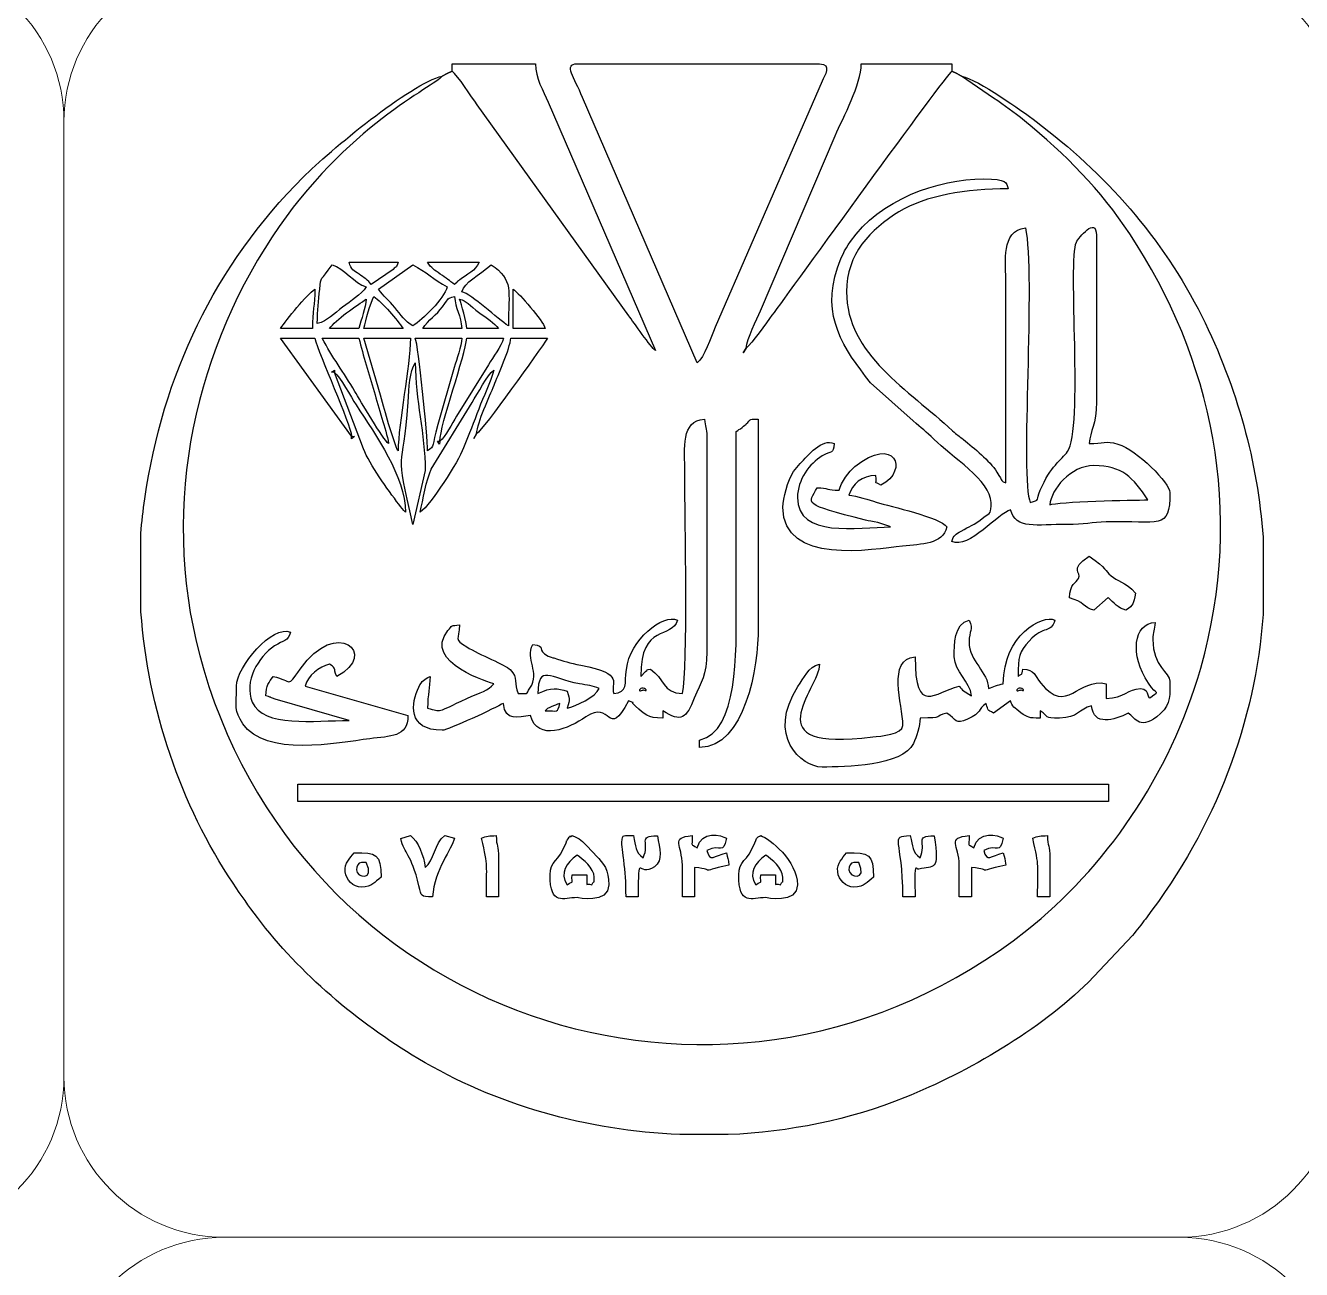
# Model space of a CAD drawing. Header units: millimetres. Extents: x -591 to 604, y 170 to 320.
# Drawn here: x 353.87 to 403.67, y 219.02 to 267.56 of the extents above; entities that cross this region are included whole.
import ezdxf

# ---------------------------------------------------------------- set-up
doc = ezdxf.new("R2010")
doc.units = ezdxf.units.MM
doc.header["$MEASUREMENT"] = 0
doc.layers.add('Layer 1', color=7, linetype='Continuous')

msp = doc.modelspace()

# ---------------------------------------------------------------- linework, layer by layer
at = {"layer": 'Layer 1', "color": 250, "lineweight": 18}
for points in [[(311.8292, 270.0725), (311.8292, 270.0725), (349.1166, 270.0725), (349.1166, 270.0725), (352.5625, 270.0725), (355.3729, 267.2621), (355.3729, 263.8162), (355.3729, 263.8162), (355.3729, 226.5288), (355.3729, 226.5288), (355.3729, 223.0829), (352.5625, 220.2725), (349.1166, 220.2725), (349.1166, 220.2725), (311.8292, 220.2725), (311.8292, 220.2725), (308.3833, 220.2725), (305.5729, 223.0829), (305.5729, 226.5288), (305.5729, 226.5288), (305.5729, 263.8162), (305.5729, 263.8162), (305.5729, 267.2621), (308.3833, 270.0725), (311.8292, 270.0725)], [(361.6292, 270.0725), (361.6292, 270.0725), (398.9166, 270.0725), (398.9166, 270.0725), (402.3625, 270.0725), (405.1729, 267.2621), (405.1729, 263.8162), (405.1729, 263.8162), (405.1729, 226.5288), (405.1729, 226.5288), (405.1729, 223.0829), (402.3625, 220.2725), (398.9166, 220.2725), (398.9166, 220.2725), (361.6292, 220.2725), (361.6292, 220.2725), (358.1833, 220.2725), (355.3729, 223.0829), (355.3729, 226.5288), (355.3729, 226.5288), (355.3729, 263.8162), (355.3729, 263.8162), (355.3729, 267.2621), (358.1833, 270.0725), (361.6292, 270.0725)], [(311.8292, 220.2725), (311.8292, 220.2725), (349.1166, 220.2725), (349.1166, 220.2725), (352.5625, 220.2725), (355.3729, 217.4621), (355.3729, 214.0162), (355.3729, 214.0162), (355.3729, 176.7288), (355.3729, 176.7288), (355.3729, 173.2829), (352.5625, 170.4725), (349.1166, 170.4725), (349.1166, 170.4725), (311.8292, 170.4725), (311.8292, 170.4725), (308.3833, 170.4725), (305.5729, 173.2829), (305.5729, 176.7288), (305.5729, 176.7288), (305.5729, 214.0162), (305.5729, 214.0162), (305.5729, 217.4621), (308.3833, 220.2725), (311.8292, 220.2725)], [(361.6292, 220.2725), (361.6292, 220.2725), (398.9166, 220.2725), (398.9166, 220.2725), (402.3625, 220.2725), (405.1729, 217.4621), (405.1729, 214.0162), (405.1729, 214.0162), (405.1729, 176.7288), (405.1729, 176.7288), (405.1729, 173.2829), (402.3625, 170.4725), (398.9166, 170.4725), (398.9166, 170.4725), (361.6292, 170.4725), (361.6292, 170.4725), (358.1833, 170.4725), (355.3729, 173.2829), (355.3729, 176.7288), (355.3729, 176.7288), (355.3729, 214.0162), (355.3729, 214.0162), (355.3729, 217.4621), (358.1833, 220.2725), (361.6292, 220.2725)]]:
    msp.add_open_spline(points, degree=3, knots=[0, 0, 0, 0, 0.125, 0.125, 0.125, 0.25, 0.25, 0.25, 0.375, 0.375, 0.375, 0.5, 0.5, 0.5, 0.625, 0.625, 0.625, 0.75, 0.75, 0.75, 0.875, 0.875, 0.875, 1, 1, 1, 1], dxfattribs=at)
at = {"layer": 'Layer 1', "color": 240}
for points, knots in [([(370.5196, 265.7787), (370.7502, 265.6096), (371.2702, 264.7777), (371.5027, 264.467), (371.5027, 264.467), (377.4232, 256.2356), (377.4232, 256.2356), (377.5936, 255.9854), (378.2925, 254.9977), (378.4561, 254.878), (378.4561, 254.878), (374.2753, 264.5622), (374.2753, 264.5622), (374.0812, 265.0163), (373.7706, 265.5037), (373.7706, 266.0656), (373.7706, 266.0656), (370.5196, 266.0656), (370.5196, 266.0656), (370.5196, 266.0656), (370.5196, 265.7787), (370.5196, 265.7787)], [0, 0, 0, 0, 0.1428571, 0.1428571, 0.1428571, 0.2857143, 0.2857143, 0.2857143, 0.4285714, 0.4285714, 0.4285714, 0.5714286, 0.5714286, 0.5714286, 0.7142857, 0.7142857, 0.7142857, 0.8571429, 0.8571429, 0.8571429, 1, 1, 1, 1]), ([(380.0816, 254.3999), (380.3687, 254.6104), (380.6157, 255.3724), (380.7919, 255.7932), (380.7919, 255.7932), (384.9667, 265.3944), (384.9667, 265.3944), (385.0563, 265.5854), (385.3591, 266.0656), (384.8625, 266.0656), (384.8625, 266.0656), (375.3963, 266.0656), (375.3963, 266.0656), (374.8735, 266.0656), (375.2796, 265.5359), (375.6138, 264.7534), (375.6138, 264.7534), (380.0816, 254.3999), (380.0816, 254.3999)], [0, 0, 0, 0, 0.1666667, 0.1666667, 0.1666667, 0.3333333, 0.3333333, 0.3333333, 0.5, 0.5, 0.5, 0.6666667, 0.6666667, 0.6666667, 0.8333333, 0.8333333, 0.8333333, 1, 1, 1, 1]), ([(381.994, 254.9736), (382.2156, 255.122), (382.7902, 255.9717), (383.005, 256.2575), (383.7037, 257.1873), (389.7305, 265.5622), (390.0261, 265.7787), (390.0261, 265.7787), (390.0261, 266.0656), (390.0261, 266.0656), (390.0261, 266.0656), (386.4881, 266.0656), (386.4881, 266.0656), (386.4881, 265.2549), (385.7991, 264.002), (385.469, 263.26), (385.469, 263.26), (382.5541, 256.4215), (382.5541, 256.4215), (382.4212, 256.0995), (382.024, 255.3346), (381.994, 254.9736)], [0, 0, 0, 0, 0.1428571, 0.1428571, 0.1428571, 0.2857143, 0.2857143, 0.2857143, 0.4285714, 0.4285714, 0.4285714, 0.5714286, 0.5714286, 0.5714286, 0.7142857, 0.7142857, 0.7142857, 0.8571429, 0.8571429, 0.8571429, 1, 1, 1, 1]), ([(390.4086, 265.5875), (390.4086, 265.5875), (391.6517, 264.727), (391.6517, 264.727), (392.1052, 264.4247), (392.4274, 264.1902), (392.8645, 263.8364), (394.4564, 262.5483), (395.8343, 261.1385), (396.9687, 259.4301), (400.1679, 254.6115), (401.4842, 248.6305), (399.7401, 242.4866), (398.5464, 238.2813), (395.9604, 234.638), (392.95, 232.2562), (381.5688, 223.2512), (364.9576, 228.4985), (360.8269, 242.4121), (359.056, 248.377), (360.3464, 254.554), (363.5008, 259.3151), (366.385, 263.6681), (369.8318, 265.1707), (370.1371, 265.5875), (368.8893, 265.2968), (365.7263, 262.6586), (364.7108, 261.6432), (361.2588, 258.1916), (359.2269, 253.9153), (358.5241, 249.0881), (358.4586, 248.6392), (358.4096, 248.1872), (358.3759, 247.7331), (358.3759, 247.7331), (358.3759, 244.6858), (358.3759, 244.6858), (358.6508, 240.8946), (359.9288, 237.1401), (361.971, 234.0897), (362.3116, 233.581), (362.5595, 233.2306), (362.9237, 232.7477), (364.5836, 230.5463), (366.8312, 228.66), (369.1861, 227.2489), (372.2029, 225.4412), (375.7899, 224.4299), (379.4087, 224.2793), (379.4087, 224.2793), (381.3016, 224.2793), (381.3016, 224.2793), (383.6773, 224.3787), (386.0263, 224.8554), (388.1957, 225.7271), (390.6467, 226.7121), (393.4903, 228.381), (395.3588, 230.2297), (395.3588, 230.2297), (397.0738, 232.0528), (397.0738, 232.0528), (397.2527, 232.2643), (397.4271, 232.4916), (397.581, 232.6928), (400.3437, 236.3041), (401.8745, 240.3925), (402.1699, 244.5787), (402.1699, 244.5787), (402.1699, 247.5939), (402.1699, 247.5939), (401.9652, 250.5065), (401.1689, 253.4224), (399.7794, 256.2167), (398.2627, 259.2669), (395.9818, 261.8047), (393.3182, 263.8118), (392.7522, 264.2384), (391.063, 265.4351), (390.4086, 265.5875)], [0, 0, 0, 0, 0.0384615, 0.0384615, 0.0384615, 0.0769231, 0.0769231, 0.0769231, 0.1153846, 0.1153846, 0.1153846, 0.1538462, 0.1538462, 0.1538462, 0.1923077, 0.1923077, 0.1923077, 0.2307692, 0.2307692, 0.2307692, 0.2692308, 0.2692308, 0.2692308, 0.3076923, 0.3076923, 0.3076923, 0.3461538, 0.3461538, 0.3461538, 0.3846154, 0.3846154, 0.3846154, 0.4230769, 0.4230769, 0.4230769, 0.4615385, 0.4615385, 0.4615385, 0.5, 0.5, 0.5, 0.5384615, 0.5384615, 0.5384615, 0.5769231, 0.5769231, 0.5769231, 0.6153846, 0.6153846, 0.6153846, 0.6538462, 0.6538462, 0.6538462, 0.6923077, 0.6923077, 0.6923077, 0.7307692, 0.7307692, 0.7307692, 0.7692308, 0.7692308, 0.7692308, 0.8076923, 0.8076923, 0.8076923, 0.8461538, 0.8461538, 0.8461538, 0.8846154, 0.8846154, 0.8846154, 0.9230769, 0.9230769, 0.9230769, 0.9615385, 0.9615385, 0.9615385, 1, 1, 1, 1]), ([(370.3283, 265.6831), (370.3283, 265.6831), (370.1371, 265.5875), (370.1371, 265.5875), (370.1371, 265.5875), (370.3283, 265.6831), (370.3283, 265.6831)], [0, 0, 0, 0, 0.5, 0.5, 0.5, 1, 1, 1, 1]), ([(370.5196, 265.7787), (370.5196, 265.7787), (370.3283, 265.6831), (370.3283, 265.6831), (370.3283, 265.6831), (370.5196, 265.7787), (370.5196, 265.7787)], [0, 0, 0, 0, 0.5, 0.5, 0.5, 1, 1, 1, 1]), ([(390.2174, 265.6831), (390.2174, 265.6831), (390.0261, 265.7787), (390.0261, 265.7787), (390.0261, 265.7787), (390.2174, 265.6831), (390.2174, 265.6831)], [0, 0, 0, 0, 0.5, 0.5, 0.5, 1, 1, 1, 1]), ([(390.4086, 265.5875), (390.4086, 265.5875), (390.2174, 265.6831), (390.2174, 265.6831), (390.2174, 265.6831), (390.4086, 265.5875), (390.4086, 265.5875)], [0, 0, 0, 0, 0.5, 0.5, 0.5, 1, 1, 1, 1]), ([(391.556, 248.9495), (391.556, 248.486), (391.541, 248.5803), (391.2767, 248.3682), (390.8403, 248.0179), (390.734, 248.0425), (390.3834, 247.8272), (390.1701, 247.6963), (390.0963, 247.6824), (390.0261, 247.4195), (390.6836, 247.1155), (391.8517, 248.5373), (392.3209, 248.6626), (392.5028, 247.8823), (393.3482, 248.0929), (394.5205, 248.0886), (395.1836, 248.0862), (395.5131, 248.1716), (396.0471, 248.1877), (398.1328, 248.2501), (398.5364, 247.8229), (398.5364, 249.3319), (398.5364, 249.689), (397.2728, 251.0026), (396.5039, 251.2268), (396.0175, 251.3686), (395.9521, 251.2443), (395.3808, 251.2443), (395.4242, 251.7662), (395.6677, 251.9736), (395.6677, 252.87), (395.6677, 252.87), (395.6677, 259.3721), (395.6677, 259.3721), (395.6677, 260.1439), (394.9635, 259.2628), (394.8864, 259.1017), (394.5469, 258.3923), (395.163, 251.7926), (394.5411, 250.9368), (394.3056, 250.6128), (393.8721, 250.3596), (393.4739, 249.422), (393.302, 249.0171), (393.4838, 249.0558), (393.086, 248.9495), (392.6744, 249.8073), (393.3002, 257.9185), (392.8947, 259.6589), (391.9349, 259.5791), (392.1294, 258.2296), (392.1297, 257.7466), (392.1297, 257.7466), (392.1297, 249.7144), (392.1297, 249.7144), (391.9248, 249.7971), (392.0418, 249.7253), (391.7842, 250.1339), (391.4935, 250.5949), (390.8948, 251.0529), (390.4746, 251.406), (390.2811, 251.5687), (390.2428, 251.5644), (390.0492, 251.7456), (388.3456, 253.3403), (385.9144, 254.721), (385.9144, 257.1728), (385.9144, 258.6435), (386.8426, 259.6092), (387.9611, 260.2897), (389.0008, 260.9222), (390.5764, 261.189), (392.2254, 261.189), (392.1568, 261.4456), (392.1755, 261.5715), (391.2692, 261.5715), (389.4711, 261.5715), (387.1887, 260.7647), (386.0651, 259.1259), (385.8345, 258.7895), (385.7036, 258.5163), (385.563, 258.0981), (384.9295, 256.2133), (385.7884, 254.9585), (386.855, 253.6192), (386.855, 253.6192), (388.5202, 252.129), (388.5202, 252.129), (388.8266, 251.8369), (389.0293, 251.7192), (389.3322, 251.4111), (389.9708, 250.762), (391.556, 249.7869), (391.556, 248.9495)], [0, 0, 0, 0, 0.0322581, 0.0322581, 0.0322581, 0.0645161, 0.0645161, 0.0645161, 0.0967742, 0.0967742, 0.0967742, 0.1290323, 0.1290323, 0.1290323, 0.1612903, 0.1612903, 0.1612903, 0.1935484, 0.1935484, 0.1935484, 0.2258065, 0.2258065, 0.2258065, 0.2580645, 0.2580645, 0.2580645, 0.2903226, 0.2903226, 0.2903226, 0.3225806, 0.3225806, 0.3225806, 0.3548387, 0.3548387, 0.3548387, 0.3870968, 0.3870968, 0.3870968, 0.4193548, 0.4193548, 0.4193548, 0.4516129, 0.4516129, 0.4516129, 0.483871, 0.483871, 0.483871, 0.516129, 0.516129, 0.516129, 0.5483871, 0.5483871, 0.5483871, 0.5806452, 0.5806452, 0.5806452, 0.6129032, 0.6129032, 0.6129032, 0.6451613, 0.6451613, 0.6451613, 0.6774194, 0.6774194, 0.6774194, 0.7096774, 0.7096774, 0.7096774, 0.7419355, 0.7419355, 0.7419355, 0.7741935, 0.7741935, 0.7741935, 0.8064516, 0.8064516, 0.8064516, 0.8387097, 0.8387097, 0.8387097, 0.8709677, 0.8709677, 0.8709677, 0.9032258, 0.9032258, 0.9032258, 0.9354839, 0.9354839, 0.9354839, 0.9677419, 0.9677419, 0.9677419, 1, 1, 1, 1]), ([(365.2605, 255.9298), (365.6675, 256.0246), (365.9042, 256.3187), (366.2437, 256.5721), (366.5833, 256.8254), (366.9565, 257.0409), (367.1729, 257.3641), (366.7133, 257.4869), (366.2937, 258.102), (365.8343, 258.2246), (365.3788, 257.5447), (365.403, 257.8277), (365.3524, 257.2723), (365.3083, 256.7869), (365.2605, 256.4771), (365.2605, 255.9298)], [0, 0, 0, 0, 0.2, 0.2, 0.2, 0.4, 0.4, 0.4, 0.6, 0.6, 0.6, 0.8, 0.8, 0.8, 1, 1, 1, 1]), ([(367.3642, 257.4597), (367.3642, 257.4597), (368.214, 258.0442), (368.214, 258.0442), (368.3573, 258.1789), (368.3375, 258.1037), (368.416, 258.3203), (368.416, 258.3203), (366.5036, 258.3203), (366.5036, 258.3203), (366.5884, 258.0024), (366.6634, 258.0212), (366.8983, 257.8546), (367.0777, 257.7275), (367.2404, 257.6285), (367.3642, 257.4597)], [0, 0, 0, 0, 0.2, 0.2, 0.2, 0.4, 0.4, 0.4, 0.6, 0.6, 0.6, 0.8, 0.8, 0.8, 1, 1, 1, 1]), ([(367.6511, 257.2685), (367.8452, 256.9785), (368.0475, 256.8596), (368.28, 256.5588), (368.5187, 256.2499), (368.687, 256.0368), (368.9897, 255.8342), (369.3705, 256.0891), (370.201, 256.8875), (370.3283, 257.3641), (369.8099, 257.6384), (369.5081, 257.9505), (368.9897, 258.2246), (368.9897, 258.2246), (367.6511, 257.2685), (367.6511, 257.2685)], [0, 0, 0, 0, 0.2, 0.2, 0.2, 0.4, 0.4, 0.4, 0.6, 0.6, 0.6, 0.8, 0.8, 0.8, 1, 1, 1, 1]), ([(370.6152, 257.4597), (370.6152, 257.4597), (370.7179, 257.5482), (370.7179, 257.5482), (370.7328, 257.5606), (370.8014, 257.6186), (370.822, 257.6355), (371.0782, 257.8437), (371.4527, 257.9922), (371.5714, 258.3203), (371.5714, 258.3203), (369.5634, 258.3203), (369.5634, 258.3203), (369.7153, 258.0935), (369.8178, 258.0195), (370.0594, 257.8602), (370.2908, 257.7077), (370.4163, 257.5928), (370.6152, 257.4597)], [0, 0, 0, 0, 0.1666667, 0.1666667, 0.1666667, 0.3333333, 0.3333333, 0.3333333, 0.5, 0.5, 0.5, 0.6666667, 0.6666667, 0.6666667, 0.8333333, 0.8333333, 0.8333333, 1, 1, 1, 1]), ([(370.9021, 257.1728), (371.2744, 257.0734), (372.3168, 256.1035), (372.7188, 255.8342), (372.7188, 257.2135), (372.9347, 257.632), (372.0495, 258.2246), (371.5571, 257.7967), (371, 257.5394), (370.9021, 257.1728)], [0, 0, 0, 0, 0.3333333, 0.3333333, 0.3333333, 0.6666667, 0.6666667, 0.6666667, 1, 1, 1, 1]), ([(363.8263, 255.7386), (363.8263, 255.7386), (365.0693, 255.7386), (365.0693, 255.7386), (365.0693, 256.4073), (365.1649, 256.6528), (365.1649, 257.2685), (364.8453, 257.0546), (364.0566, 256.0827), (363.8263, 255.7386)], [0, 0, 0, 0, 0.3333333, 0.3333333, 0.3333333, 0.6666667, 0.6666667, 0.6666667, 1, 1, 1, 1]), ([(367.0773, 255.7386), (367.0773, 255.7386), (368.6072, 255.7386), (368.6072, 255.7386), (368.3827, 256.0737), (367.7956, 256.7568), (367.4598, 256.9816), (367.3315, 256.7145), (367.153, 256.0634), (367.0773, 255.7386)], [0, 0, 0, 0, 0.3333333, 0.3333333, 0.3333333, 0.6666667, 0.6666667, 0.6666667, 1, 1, 1, 1]), ([(369.3722, 255.7386), (369.3722, 255.7386), (370.9021, 255.7386), (370.9021, 255.7386), (370.8607, 256.2354), (370.653, 256.5277), (370.6152, 256.9816), (370.2852, 256.8935), (370.4474, 256.9722), (370.1506, 256.5857), (369.905, 256.266), (369.6007, 256.0798), (369.3722, 255.7386)], [0, 0, 0, 0, 0.25, 0.25, 0.25, 0.5, 0.5, 0.5, 0.75, 0.75, 0.75, 1, 1, 1, 1]), ([(372.9101, 255.7386), (372.9101, 255.7386), (374.1531, 255.7386), (374.1531, 255.7386), (374.068, 256.0573), (373.1319, 257.106), (372.9101, 257.2685), (372.9101, 257.2685), (372.9101, 255.7386), (372.9101, 255.7386)], [0, 0, 0, 0, 0.3333333, 0.3333333, 0.3333333, 0.6666667, 0.6666667, 0.6666667, 1, 1, 1, 1]), ([(365.7386, 255.7386), (365.7386, 255.7386), (366.886, 255.7386), (366.886, 255.7386), (366.9702, 256.0995), (367.1438, 256.5367), (367.1729, 256.886), (366.8141, 256.6458), (365.9593, 256.0679), (365.7386, 255.7386)], [0, 0, 0, 0, 0.3333333, 0.3333333, 0.3333333, 0.6666667, 0.6666667, 0.6666667, 1, 1, 1, 1]), ([(371.0934, 255.7386), (371.0934, 255.7386), (372.3363, 255.7386), (372.3363, 255.7386), (372.1888, 255.9402), (371.8334, 256.1614), (371.5979, 256.3388), (371.1521, 256.6747), (371.1151, 256.8037), (370.8065, 256.886), (370.8967, 256.6979), (371.0714, 256.0025), (371.0934, 255.7386)], [0, 0, 0, 0, 0.25, 0.25, 0.25, 0.5, 0.5, 0.5, 0.75, 0.75, 0.75, 1, 1, 1, 1]), ([(366.5992, 251.5313), (366.5584, 252.0214), (365.3091, 254.7372), (365.1649, 255.356), (365.1649, 255.356), (363.8263, 255.356), (363.8263, 255.356), (363.8263, 255.356), (366.5992, 251.5313), (366.5992, 251.5313)], [0, 0, 0, 0, 0.3333333, 0.3333333, 0.3333333, 0.6666667, 0.6666667, 0.6666667, 1, 1, 1, 1]), ([(368.0335, 251.2443), (368.0082, 251.548), (367.8728, 251.913), (367.7799, 252.2338), (367.6716, 252.6078), (367.5684, 252.9603), (367.4806, 253.2731), (367.2825, 253.9783), (367.0441, 254.6774), (366.886, 255.356), (366.886, 255.356), (365.4518, 255.356), (365.4518, 255.356), (365.8382, 254.6256), (366.2935, 254.0096), (366.7257, 253.2833), (366.931, 252.9382), (367.8357, 251.3892), (368.0335, 251.2443)], [0, 0, 0, 0, 0.1666667, 0.1666667, 0.1666667, 0.3333333, 0.3333333, 0.3333333, 0.5, 0.5, 0.5, 0.6666667, 0.6666667, 0.6666667, 0.8333333, 0.8333333, 0.8333333, 1, 1, 1, 1]), ([(368.416, 250.9576), (368.416, 252.0683), (368.894, 254.2569), (368.894, 255.356), (368.894, 255.356), (367.0773, 255.356), (367.0773, 255.356), (367.0773, 255.356), (367.7259, 253.1361), (367.7259, 253.1361), (367.841, 252.7262), (367.9295, 252.4169), (368.0447, 252.0206), (368.0447, 252.0206), (368.3462, 251.0789), (368.3462, 251.0789), (368.3544, 251.0624), (368.374, 251.031), (368.3808, 251.018), (368.3877, 251.0049), (368.4026, 250.9766), (368.416, 250.9576)], [0, 0, 0, 0, 0.1428571, 0.1428571, 0.1428571, 0.2857143, 0.2857143, 0.2857143, 0.4285714, 0.4285714, 0.4285714, 0.5714286, 0.5714286, 0.5714286, 0.7142857, 0.7142857, 0.7142857, 0.8571429, 0.8571429, 0.8571429, 1, 1, 1, 1]), ([(369.5634, 250.9576), (369.8617, 251.176), (369.7147, 251.0874), (369.9666, 251.9886), (369.9666, 251.9886), (370.6039, 254.2198), (370.6039, 254.2198), (370.6985, 254.5439), (370.8748, 255.029), (370.9021, 255.356), (370.9021, 255.356), (369.0853, 255.356), (369.0853, 255.356), (369.2034, 255.11), (369.5634, 251.513), (369.5634, 250.9576)], [0, 0, 0, 0, 0.2, 0.2, 0.2, 0.4, 0.4, 0.4, 0.6, 0.6, 0.6, 0.8, 0.8, 0.8, 1, 1, 1, 1]), ([(370.0415, 251.3399), (370.2759, 251.5117), (370.5085, 252.0235), (370.6923, 252.3148), (370.6923, 252.3148), (371.9353, 254.3228), (371.9353, 254.3228), (372.119, 254.6145), (372.4399, 255.0278), (372.5276, 255.356), (372.5276, 255.356), (371.0934, 255.356), (371.0934, 255.356), (371.0408, 254.724), (370.0553, 251.9594), (370.0415, 251.3399)], [0, 0, 0, 0, 0.2, 0.2, 0.2, 0.4, 0.4, 0.4, 0.6, 0.6, 0.6, 0.8, 0.8, 0.8, 1, 1, 1, 1]), ([(371.4758, 251.6269), (371.7455, 251.8074), (373.9224, 254.8687), (374.2489, 255.356), (374.2489, 255.356), (372.8145, 255.356), (372.8145, 255.356), (372.782, 254.9663), (372.3025, 253.885), (372.1589, 253.5256), (371.9777, 253.0723), (371.5144, 252.0902), (371.4758, 251.6269)], [0, 0, 0, 0, 0.25, 0.25, 0.25, 0.5, 0.5, 0.5, 0.75, 0.75, 0.75, 1, 1, 1, 1]), ([(381.994, 254.9736), (381.994, 254.9736), (381.884, 254.7872), (381.884, 254.7872), (381.884, 254.7872), (381.994, 254.9736), (381.994, 254.9736)], [0, 0, 0, 0, 0.5, 0.5, 0.5, 1, 1, 1, 1]), ([(365.9299, 254.0174), (365.9299, 254.0174), (365.9299, 254.113), (365.9299, 254.113), (365.9299, 254.113), (365.8183, 254.0333), (365.8183, 254.0333), (365.8183, 254.0333), (365.9299, 254.0174), (365.9299, 254.0174)], [0, 0, 0, 0, 0.3333333, 0.3333333, 0.3333333, 0.6666667, 0.6666667, 0.6666667, 1, 1, 1, 1]), ([(365.9299, 254.0174), (365.9299, 254.0174), (367.0624, 251.0383), (367.0624, 251.0383), (367.3034, 250.4315), (368.0056, 249.4434), (368.4415, 248.8793), (368.5354, 248.7581), (368.6182, 248.6644), (368.7028, 248.567), (368.6711, 249.9936), (367.5738, 251.5132), (366.7717, 252.7556), (366.572, 253.0649), (366.1592, 253.8493), (365.9299, 254.0174)], [0, 0, 0, 0, 0.2, 0.2, 0.2, 0.4, 0.4, 0.4, 0.6, 0.6, 0.6, 0.8, 0.8, 0.8, 1, 1, 1, 1]), ([(368.9897, 248.0889), (368.9897, 248.0889), (369.4678, 250.1925), (369.4678, 250.1925), (369.4678, 251.6315), (369.0853, 252.9305), (369.0853, 254.3999), (368.8604, 254.0761), (368.8395, 253.4323), (368.8018, 252.8666), (368.6087, 249.9816), (368.2616, 251.2142), (368.9897, 248.0889)], [0, 0, 0, 0, 0.25, 0.25, 0.25, 0.5, 0.5, 0.5, 0.75, 0.75, 0.75, 1, 1, 1, 1]), ([(369.2766, 248.567), (369.708, 248.8832), (370.749, 250.5167), (370.9707, 251.0802), (371.1823, 251.6177), (371.3751, 252.0804), (371.5603, 252.5942), (371.7314, 253.0696), (372.0384, 253.6549), (372.1451, 254.113), (371.9153, 253.9446), (371.5035, 253.161), (371.3033, 252.8513), (371.3033, 252.8513), (369.7045, 250.2426), (369.7045, 250.2426), (369.5073, 249.827), (369.3882, 249.0466), (369.2766, 248.567)], [0, 0, 0, 0, 0.1666667, 0.1666667, 0.1666667, 0.3333333, 0.3333333, 0.3333333, 0.5, 0.5, 0.5, 0.6666667, 0.6666667, 0.6666667, 0.8333333, 0.8333333, 0.8333333, 1, 1, 1, 1]), ([(379.5079, 241.4911), (378.7415, 241.5081), (378.7967, 242.0912), (378.2649, 242.4473), (378.0908, 242.4007), (378.168, 242.4274), (378.0703, 242.3549), (378.0703, 242.3549), (377.8824, 242.1605), (377.8824, 242.1605), (377.8824, 244.2652), (379.1095, 243.5842), (379.3167, 244.3597), (378.7532, 244.6202), (377.4608, 243.5889), (377.3219, 242.4339), (377.2537, 241.8663), (377.3842, 241.5371), (376.8306, 241.4911), (376.6678, 241.8852), (377.3304, 242.261), (375.5472, 242.5982), (375.0762, 242.6871), (374.9148, 242.7497), (374.4886, 242.8783), (374.4835, 242.8798), (374.2815, 242.9421), (374.2709, 242.9475), (373.7776, 243.1959), (374.2345, 243.3423), (373.6752, 243.4035), (373.3476, 242.8205), (373.9822, 242.3368), (373.5604, 241.7039), (373.3796, 241.4326), (373.5126, 241.5002), (373.1014, 241.4911), (372.9134, 241.8829), (373.1213, 242.095), (372.7914, 242.4241), (372.605, 242.6101), (371.5862, 243.0026), (371.0917, 243.3086), (370.567, 243.6335), (370.7931, 243.5706), (370.8065, 244.1685), (370.4827, 244.1415), (370.532, 244.1611), (370.3562, 243.9493), (369.3183, 242.6975), (372.1183, 241.8757), (372.1451, 241.8736), (371.9359, 241.5879), (371.649, 241.552), (371.0959, 241.2971), (369.8547, 240.7253), (370.1505, 240.7806), (369.5634, 240.9174), (369.5634, 241.4979), (369.6591, 241.6835), (369.6591, 242.1605), (369.4293, 242.0389), (369.3504, 242.0046), (369.2199, 241.7387), (368.9249, 241.1373), (368.7608, 240.0567), (370.1371, 240.0567), (370.3748, 240.0567), (372.2251, 240.9485), (372.5276, 241.1085), (372.5894, 240.3655), (373.1026, 240.5908), (373.5794, 240.6304), (373.8551, 239.598), (375.0936, 240.1298), (375.7396, 240.579), (376.7524, 241.2832), (376.5728, 239.6329), (377.4043, 241.2041), (377.7728, 241.0708), (377.4263, 241.222), (377.6777, 240.9994), (378.0487, 240.6709), (378.1321, 240.5348), (378.743, 240.5348), (378.743, 240.5348), (378.743, 240.8216), (378.743, 240.8216), (379.4633, 240.3391), (379.6714, 240.5447), (379.9736, 241.3121), (380.2347, 241.9752), (380.4641, 242.1724), (380.4641, 243.1166), (380.4641, 243.1166), (380.4641, 251.5313), (380.4641, 251.5313), (380.4641, 251.861), (380.3934, 251.9015), (380.3685, 252.2006), (379.4403, 252.1234), (379.6034, 251.0883), (379.6035, 250.0969), (379.6037, 248.2505), (379.7429, 242.4997), (379.5079, 241.4911)], [0, 0, 0, 0, 0.0285714, 0.0285714, 0.0285714, 0.0571429, 0.0571429, 0.0571429, 0.0857143, 0.0857143, 0.0857143, 0.1142857, 0.1142857, 0.1142857, 0.1428571, 0.1428571, 0.1428571, 0.1714286, 0.1714286, 0.1714286, 0.2, 0.2, 0.2, 0.2285714, 0.2285714, 0.2285714, 0.2571429, 0.2571429, 0.2571429, 0.2857143, 0.2857143, 0.2857143, 0.3142857, 0.3142857, 0.3142857, 0.3428571, 0.3428571, 0.3428571, 0.3714286, 0.3714286, 0.3714286, 0.4, 0.4, 0.4, 0.4285714, 0.4285714, 0.4285714, 0.4571429, 0.4571429, 0.4571429, 0.4857143, 0.4857143, 0.4857143, 0.5142857, 0.5142857, 0.5142857, 0.5428571, 0.5428571, 0.5428571, 0.5714286, 0.5714286, 0.5714286, 0.6, 0.6, 0.6, 0.6285714, 0.6285714, 0.6285714, 0.6571429, 0.6571429, 0.6571429, 0.6857143, 0.6857143, 0.6857143, 0.7142857, 0.7142857, 0.7142857, 0.7428571, 0.7428571, 0.7428571, 0.7714286, 0.7714286, 0.7714286, 0.8, 0.8, 0.8, 0.8285714, 0.8285714, 0.8285714, 0.8571429, 0.8571429, 0.8571429, 0.8857143, 0.8857143, 0.8857143, 0.9142857, 0.9142857, 0.9142857, 0.9428571, 0.9428571, 0.9428571, 0.9714286, 0.9714286, 0.9714286, 1, 1, 1, 1]), ([(381.6115, 251.7225), (381.6115, 249.4913), (381.6115, 247.2602), (381.6115, 245.0291), (381.6115, 243.0472), (381.6967, 240.0283), (380.1773, 239.6742), (380.1773, 239.6742), (380.1773, 239.3873), (380.1773, 239.3873), (381.9528, 239.3873), (382.4721, 242.5273), (382.4721, 244.0728), (382.4721, 244.0728), (382.4721, 252.2006), (382.4721, 252.2006), (382.0106, 252.1903), (382.2296, 252.1958), (381.9936, 252.0096), (381.9918, 252.0082), (381.914, 251.9342), (381.8396, 251.877), (381.7344, 251.7959), (381.6946, 251.778), (381.6115, 251.7225)], [0, 0, 0, 0, 0.125, 0.125, 0.125, 0.25, 0.25, 0.25, 0.375, 0.375, 0.375, 0.5, 0.5, 0.5, 0.625, 0.625, 0.625, 0.75, 0.75, 0.75, 0.875, 0.875, 0.875, 1, 1, 1, 1]), ([(366.5992, 251.5313), (366.5992, 251.5313), (366.5992, 251.4357), (366.5992, 251.4357), (366.5992, 251.4357), (366.7108, 251.5154), (366.7108, 251.5154), (366.7108, 251.5154), (366.5992, 251.5313), (366.5992, 251.5313)], [0, 0, 0, 0, 0.3333333, 0.3333333, 0.3333333, 0.6666667, 0.6666667, 0.6666667, 1, 1, 1, 1]), ([(371.4758, 251.6269), (371.4758, 251.6269), (371.3658, 251.4403), (371.3658, 251.4403), (371.3658, 251.4403), (371.4758, 251.6269), (371.4758, 251.6269)], [0, 0, 0, 0, 0.5, 0.5, 0.5, 1, 1, 1, 1]), ([(383.4282, 248.7582), (383.4282, 246.4664), (386.9497, 247.12), (388.0968, 247.2452), (388.8581, 247.3285), (389.6474, 247.2916), (389.8349, 247.9932), (389.5614, 248.3665), (387.6438, 248.7844), (387.0736, 248.9612), (386.8211, 249.0396), (386.299, 249.2123), (386.01, 249.2363), (386.1231, 249.66), (386.5195, 249.9892), (387.0618, 250.0013), (387.0989, 249.5572), (386.9594, 249.8341), (387.2532, 249.6187), (388.3952, 250.2232), (387.7828, 251.5947), (386.2383, 250.3468), (386.0055, 250.159), (385.7006, 249.7412), (385.6277, 249.4275), (385.147, 249.4275), (385.1995, 249.5136), (384.767, 249.5232), (384.4232, 248.8736), (384.1384, 248.901), (386.6576, 248.2583), (386.7947, 248.2234), (386.9153, 248.2107), (387.1368, 248.1638), (387.1368, 248.1638), (387.572, 248.0252), (387.572, 248.0252), (387.5861, 248.0191), (387.6155, 248.006), (387.6357, 247.9932), (386.341, 247.9932), (384.002, 247.5294), (384.002, 249.1407), (384.002, 249.8393), (384.4729, 250.4754), (384.9635, 250.761), (385.3371, 250.9785), (385.3898, 250.8188), (385.4363, 251.2443), (384.949, 251.4698), (384.4167, 250.7689), (384.105, 250.4721), (384.105, 250.4721), (383.8456, 250.1578), (383.8456, 250.1578), (383.6266, 249.8085), (383.4282, 249.0962), (383.4282, 248.7582)], [0, 0, 0, 0, 0.0526316, 0.0526316, 0.0526316, 0.1052632, 0.1052632, 0.1052632, 0.1578947, 0.1578947, 0.1578947, 0.2105263, 0.2105263, 0.2105263, 0.2631579, 0.2631579, 0.2631579, 0.3157895, 0.3157895, 0.3157895, 0.3684211, 0.3684211, 0.3684211, 0.4210526, 0.4210526, 0.4210526, 0.4736842, 0.4736842, 0.4736842, 0.5263158, 0.5263158, 0.5263158, 0.5789474, 0.5789474, 0.5789474, 0.6315789, 0.6315789, 0.6315789, 0.6842105, 0.6842105, 0.6842105, 0.7368421, 0.7368421, 0.7368421, 0.7894737, 0.7894737, 0.7894737, 0.8421053, 0.8421053, 0.8421053, 0.8947368, 0.8947368, 0.8947368, 0.9473684, 0.9473684, 0.9473684, 1, 1, 1, 1]), ([(370.0415, 251.3399), (370.0415, 251.3399), (369.9459, 251.3399), (369.9459, 251.3399), (369.9459, 251.3399), (370.0256, 251.2285), (370.0256, 251.2285), (370.0256, 251.2285), (370.0415, 251.3399), (370.0415, 251.3399)], [0, 0, 0, 0, 0.3333333, 0.3333333, 0.3333333, 0.6666667, 0.6666667, 0.6666667, 1, 1, 1, 1]), ([(393.8509, 248.8538), (393.9003, 249.4482), (394.642, 250.3839), (395.572, 250.3839), (396.6821, 250.3839), (397.0813, 249.9327), (397.6757, 249.045), (397.0883, 249.045), (394.1239, 248.985), (393.8509, 248.8538)], [0, 0, 0, 0, 0.3333333, 0.3333333, 0.3333333, 0.6666667, 0.6666667, 0.6666667, 1, 1, 1, 1]), ([(394.6158, 245.2203), (395.1692, 245.0913), (395.1856, 244.8453), (395.572, 244.7422), (395.572, 244.7422), (396.1279, 245.2389), (396.1279, 245.2389), (396.3553, 245.0381), (396.5063, 244.8245), (396.8151, 244.7422), (397.1416, 244.9608), (397.0955, 244.9736), (397.1975, 245.4115), (396.7742, 245.8577), (396.466, 245.887), (396.2402, 246.0797), (395.9635, 246.3154), (396.1261, 246.3467), (395.3808, 246.8458), (394.5874, 246.3145), (395.0959, 246.2234), (394.9733, 245.9833), (394.8814, 245.8038), (394.6287, 245.7937), (394.6158, 245.2203)], [0, 0, 0, 0, 0.125, 0.125, 0.125, 0.25, 0.25, 0.25, 0.375, 0.375, 0.375, 0.5, 0.5, 0.5, 0.625, 0.625, 0.625, 0.75, 0.75, 0.75, 0.875, 0.875, 0.875, 1, 1, 1, 1]), ([(392.0341, 241.8736), (391.8024, 241.8195), (391.6504, 241.7735), (391.4604, 241.6822), (391.446, 242.3271), (390.6954, 242.7548), (390.6954, 243.4991), (390.6954, 243.9648), (390.8863, 243.9618), (390.6954, 244.3597), (390.1028, 244.2014), (390.1217, 243.3991), (390.1217, 242.9254), (390.1217, 242.3293), (390.7427, 241.9779), (390.7911, 241.3955), (390.7911, 241.3955), (390.4465, 241.6246), (390.4465, 241.6246), (390.3916, 241.6789), (390.3328, 241.7591), (390.3129, 241.778), (389.3468, 241.5529), (388.5918, 240.5775), (388.5918, 242.9254), (387.4788, 242.8328), (388.1136, 241.0626), (388.1136, 240.2479), (388.1136, 239.8866), (387.2448, 239.837), (386.9382, 239.7979), (382.203, 239.1935), (384.8402, 241.6301), (384.8625, 242.6385), (384.4234, 242.5213), (384.2473, 242.1122), (384.0193, 241.7607), (382.7805, 239.8518), (384.1493, 238.6224), (384.9582, 238.6224), (385.8625, 238.6224), (388.0994, 238.6567), (388.5281, 239.5467), (388.6469, 239.7933), (388.7759, 240.2148), (388.7831, 240.5348), (389.7693, 240.5348), (389.2844, 240.5978), (389.8349, 240.7262), (390.2143, 240.472), (390.1516, 240.2626), (390.6336, 240.4888), (391.2119, 240.7606), (391.0173, 240.8539), (391.3648, 241.1085), (391.454, 240.7745), (391.4012, 240.8938), (391.6517, 240.7262), (391.6517, 240.7262), (392.3209, 241.2041), (392.3209, 241.2041), (392.3758, 240.9989), (392.4691, 240.9244), (392.7215, 240.7441), (392.9955, 240.5482), (393.022, 240.5348), (393.4684, 240.5348), (393.4684, 240.5348), (393.4684, 240.8216), (393.4684, 240.8216), (393.8529, 240.5641), (393.5845, 240.5348), (394.2334, 240.5348), (394.9491, 240.5348), (394.9733, 240.8786), (395.4764, 241.0129), (395.5429, 240.2141), (396.3678, 240.4389), (396.9107, 240.7262), (397.1869, 240.5411), (397.3791, 239.9879), (398.1725, 240.7073), (398.5844, 241.0806), (398.5364, 241.4878), (398.5364, 241.9692), (398.5364, 242.3071), (397.8669, 242.5414), (397.8669, 243.5948), (397.8669, 243.9244), (397.9376, 243.9649), (397.9625, 244.2641), (397.1277, 244.2454), (396.9544, 242.9916), (397.7, 241.89), (398.0509, 241.3714), (398.1133, 241.6283), (397.8623, 241.3982), (397.5621, 241.1232), (397.8231, 241.6822), (397.3888, 241.6822), (396.9106, 241.6822), (396.7549, 241.3155), (396.0501, 241.2999), (396.0501, 241.2999), (396.0501, 241.8736), (396.0501, 241.8736), (394.9377, 242.1327), (394.5266, 240.6206), (393.4966, 241.9017), (393.2448, 242.2152), (393.2767, 242.4076), (392.7991, 242.4473), (392.7322, 242.1677), (392.8114, 242.3095), (392.6078, 242.1605), (392.6078, 242.9375), (392.6541, 243.1033), (393.0455, 243.5396), (393.6218, 244.1826), (393.894, 243.8046), (394.0421, 244.3597), (393.5656, 244.58), (392.0341, 243.7768), (392.0341, 241.8736)], [0, 0, 0, 0, 0.0243902, 0.0243902, 0.0243902, 0.0487805, 0.0487805, 0.0487805, 0.0731707, 0.0731707, 0.0731707, 0.097561, 0.097561, 0.097561, 0.1219512, 0.1219512, 0.1219512, 0.1463415, 0.1463415, 0.1463415, 0.1707317, 0.1707317, 0.1707317, 0.195122, 0.195122, 0.195122, 0.2195122, 0.2195122, 0.2195122, 0.2439024, 0.2439024, 0.2439024, 0.2682927, 0.2682927, 0.2682927, 0.2926829, 0.2926829, 0.2926829, 0.3170732, 0.3170732, 0.3170732, 0.3414634, 0.3414634, 0.3414634, 0.3658537, 0.3658537, 0.3658537, 0.3902439, 0.3902439, 0.3902439, 0.4146341, 0.4146341, 0.4146341, 0.4390244, 0.4390244, 0.4390244, 0.4634146, 0.4634146, 0.4634146, 0.4878049, 0.4878049, 0.4878049, 0.5121951, 0.5121951, 0.5121951, 0.5365854, 0.5365854, 0.5365854, 0.5609756, 0.5609756, 0.5609756, 0.5853659, 0.5853659, 0.5853659, 0.6097561, 0.6097561, 0.6097561, 0.6341463, 0.6341463, 0.6341463, 0.6585366, 0.6585366, 0.6585366, 0.6829268, 0.6829268, 0.6829268, 0.7073171, 0.7073171, 0.7073171, 0.7317073, 0.7317073, 0.7317073, 0.7560976, 0.7560976, 0.7560976, 0.7804878, 0.7804878, 0.7804878, 0.804878, 0.804878, 0.804878, 0.8292683, 0.8292683, 0.8292683, 0.8536585, 0.8536585, 0.8536585, 0.8780488, 0.8780488, 0.8780488, 0.902439, 0.902439, 0.902439, 0.9268293, 0.9268293, 0.9268293, 0.9512195, 0.9512195, 0.9512195, 0.9756098, 0.9756098, 0.9756098, 1, 1, 1, 1]), ([(362.105, 241.778), (362.105, 240.9362), (362.0014, 240.8412), (362.3558, 240.3075), (363.2185, 239.0086), (366.0465, 239.5564), (367.3099, 239.7285), (368.1067, 239.837), (368.7792, 239.771), (368.7985, 240.6304), (368.7985, 240.6304), (364.7825, 241.778), (364.7825, 241.778), (364.8923, 242.1894), (365.3289, 242.5291), (365.7386, 242.6385), (366.0545, 242.4071), (365.8459, 242.5344), (366.0255, 242.1605), (367.6735, 243.0325), (366.015, 244.4894), (364.5908, 242.4476), (364.0581, 241.6841), (364.2999, 241.9833), (363.5393, 242.1605), (363.3649, 241.8998), (363.2624, 241.8409), (363.2524, 241.3955), (363.6074, 241.3127), (363.2825, 241.3742), (363.6092, 241.274), (363.6092, 241.274), (366.5036, 240.4392), (366.5036, 240.4392), (365.1306, 240.4392), (363.1525, 240.159), (362.7227, 241.1551), (362.3769, 241.9563), (362.9529, 242.9319), (363.5935, 243.3492), (363.9471, 243.5795), (364.1113, 243.5166), (364.2088, 243.8816), (363.5211, 244.1996), (362.105, 242.5441), (362.105, 241.778)], [0, 0, 0, 0, 0.0666667, 0.0666667, 0.0666667, 0.1333333, 0.1333333, 0.1333333, 0.2, 0.2, 0.2, 0.2666667, 0.2666667, 0.2666667, 0.3333333, 0.3333333, 0.3333333, 0.4, 0.4, 0.4, 0.4666667, 0.4666667, 0.4666667, 0.5333333, 0.5333333, 0.5333333, 0.6, 0.6, 0.6, 0.6666667, 0.6666667, 0.6666667, 0.7333333, 0.7333333, 0.7333333, 0.8, 0.8, 0.8, 0.8666667, 0.8666667, 0.8666667, 0.9333333, 0.9333333, 0.9333333, 1, 1, 1, 1]), ([(373.8663, 241.4911), (373.8925, 242.6661), (374.3472, 242.0815), (375.4905, 241.8721), (375.8007, 241.8153), (376.0084, 241.8015), (376.2569, 241.6822), (376.1466, 241.3779), (375.3218, 240.989), (375.0137, 240.9174), (375.1157, 241.3552), (375.1157, 241.1487), (375.0137, 241.5868), (374.6271, 241.6893), (374.4128, 241.7533), (373.8663, 241.4911)], [0, 0, 0, 0, 0.2, 0.2, 0.2, 0.4, 0.4, 0.4, 0.6, 0.6, 0.6, 0.8, 0.8, 0.8, 1, 1, 1, 1]), ([(377.8824, 241.6822), (377.984, 241.7838), (378.245, 241.5305), (377.9889, 241.6326), (377.9867, 241.6334), (377.7222, 241.5221), (377.8824, 241.6822)], [0, 0, 0, 0, 0.5, 0.5, 0.5, 1, 1, 1, 1]), ([(392.6078, 241.6822), (392.7094, 241.7838), (392.9705, 241.5305), (392.7144, 241.6326), (392.7121, 241.6334), (392.4476, 241.5221), (392.6078, 241.6822)], [0, 0, 0, 0, 0.5, 0.5, 0.5, 1, 1, 1, 1]), ([(374.1531, 240.8216), (374.2773, 240.9296), (374.1564, 240.8578), (374.3851, 240.9722), (374.508, 241.0335), (374.6052, 241.0502), (374.727, 241.1085), (374.6221, 240.716), (374.6556, 240.8216), (374.1531, 240.8216)], [0, 0, 0, 0, 0.3333333, 0.3333333, 0.3333333, 0.6666667, 0.6666667, 0.6666667, 1, 1, 1, 1]), ([(364.4956, 237.2838), (364.4956, 237.2838), (396.1457, 237.2838), (396.1457, 237.2838), (396.1457, 237.2838), (396.1457, 237.953), (396.1457, 237.953), (396.1457, 237.953), (364.4956, 237.953), (364.4956, 237.953), (364.4956, 237.953), (364.4956, 237.2838), (364.4956, 237.2838)], [0, 0, 0, 0, 0.25, 0.25, 0.25, 0.5, 0.5, 0.5, 0.75, 0.75, 0.75, 1, 1, 1, 1]), ([(379.5079, 234.7976), (379.5079, 234.7976), (379.5079, 233.5546), (379.5079, 233.5546), (379.5079, 233.5546), (379.986, 233.5546), (379.986, 233.5546), (379.986, 233.5546), (379.986, 234.702), (379.986, 234.702), (380.9673, 234.6203), (379.9427, 234.4755), (381.3247, 234.7976), (381.3032, 235.0557), (381.2799, 235.0576), (381.229, 235.2757), (380.7319, 235.1598), (380.5931, 234.8882), (380.4641, 235.3713), (381.0382, 235.6467), (381.0681, 235.1584), (381.229, 235.8495), (381.0387, 235.9564), (380.2467, 236.1755), (380.0816, 235.4669), (379.8038, 235.6705), (379.9014, 235.4536), (379.8904, 235.945), (379.004, 235.8713), (379.5079, 235.5851), (379.5079, 234.7976)], [0, 0, 0, 0, 0.1, 0.1, 0.1, 0.2, 0.2, 0.2, 0.3, 0.3, 0.3, 0.4, 0.4, 0.4, 0.5, 0.5, 0.5, 0.6, 0.6, 0.6, 0.7, 0.7, 0.7, 0.8, 0.8, 0.8, 0.9, 0.9, 0.9, 1, 1, 1, 1]), ([(390.3129, 234.7976), (390.3129, 234.7976), (390.3129, 233.5546), (390.3129, 233.5546), (390.3129, 233.5546), (390.7911, 233.5546), (390.7911, 233.5546), (390.7911, 233.5546), (390.7911, 234.702), (390.7911, 234.702), (391.7724, 234.6203), (390.7477, 234.4755), (392.1297, 234.7976), (392.1083, 235.0557), (392.0849, 235.0576), (392.0341, 235.2757), (391.5371, 235.1598), (391.3981, 234.8882), (391.2692, 235.3713), (391.8431, 235.6467), (391.8732, 235.1584), (392.0341, 235.8495), (391.8436, 235.9564), (391.0517, 236.1755), (390.8867, 235.4669), (390.6089, 235.6705), (390.7064, 235.4536), (390.6954, 235.945), (389.8091, 235.8713), (390.3129, 235.5851), (390.3129, 234.7976)], [0, 0, 0, 0, 0.1, 0.1, 0.1, 0.2, 0.2, 0.2, 0.3, 0.3, 0.3, 0.4, 0.4, 0.4, 0.5, 0.5, 0.5, 0.6, 0.6, 0.6, 0.7, 0.7, 0.7, 0.8, 0.8, 0.8, 0.9, 0.9, 0.9, 1, 1, 1, 1]), ([(368.5152, 235.8378), (368.6674, 235.1808), (368.9114, 235.2978), (369.2286, 233.9846), (369.3297, 233.5661), (369.2839, 233.565), (369.7546, 233.5546), (369.8471, 234.6663), (370.5136, 235.4131), (370.6152, 235.8495), (370.6152, 235.8495), (370.2364, 235.9567), (370.2364, 235.9567), (369.8275, 235.6482), (369.818, 234.9586), (369.4678, 234.702), (369.4294, 235.1632), (369.1816, 235.7343), (368.894, 235.945), (368.894, 235.945), (368.5152, 235.8378), (368.5152, 235.8378)], [0, 0, 0, 0, 0.1428571, 0.1428571, 0.1428571, 0.2857143, 0.2857143, 0.2857143, 0.4285714, 0.4285714, 0.4285714, 0.5714286, 0.5714286, 0.5714286, 0.7142857, 0.7142857, 0.7142857, 0.8571429, 0.8571429, 0.8571429, 1, 1, 1, 1]), ([(371.6671, 235.8495), (371.9412, 234.6726), (371.8583, 234.8561), (371.8583, 233.5546), (371.8583, 233.5546), (372.3363, 233.5546), (372.3363, 233.5546), (372.3363, 233.5546), (372.3363, 235.0844), (372.3363, 235.0844), (372.3363, 235.5651), (372.2505, 235.5126), (372.2408, 235.945), (371.9855, 235.9394), (371.8585, 235.9237), (371.6671, 235.8495)], [0, 0, 0, 0, 0.2, 0.2, 0.2, 0.4, 0.4, 0.4, 0.6, 0.6, 0.6, 0.8, 0.8, 0.8, 1, 1, 1, 1]), ([(374.3443, 234.4152), (374.3443, 233.1841), (374.8598, 233.5271), (375.3963, 233.5271), (375.3968, 233.5271), (376.6393, 233.2627), (376.6393, 234.0326), (376.6393, 234.5969), (376.4383, 234.8639), (376.1399, 235.1587), (375.8542, 235.4406), (375.617, 235.835), (375.2049, 235.945), (375.0266, 235.8256), (375.2146, 236.0398), (375.0474, 235.8161), (374.9379, 235.6695), (375.0203, 235.7986), (374.9683, 235.6602), (374.6858, 234.9059), (374.3443, 234.9898), (374.3443, 234.4152)], [0, 0, 0, 0, 0.1428571, 0.1428571, 0.1428571, 0.2857143, 0.2857143, 0.2857143, 0.4285714, 0.4285714, 0.4285714, 0.5714286, 0.5714286, 0.5714286, 0.7142857, 0.7142857, 0.7142857, 0.8571429, 0.8571429, 0.8571429, 1, 1, 1, 1]), ([(377.3087, 233.5546), (377.3087, 233.5546), (377.7867, 233.5546), (377.7867, 233.5546), (377.7867, 235.4471), (377.7686, 234.2649), (378.4185, 234.733), (378.7771, 234.9914), (378.6105, 235.4305), (378.5354, 235.9422), (377.7275, 235.9267), (378.2658, 235.6842), (377.978, 235.0844), (377.668, 235.3115), (377.6948, 235.5187), (377.5955, 235.945), (377.2193, 235.9366), (377.1709, 236.0362), (377.142, 235.6851), (377.1411, 235.6741), (377.2034, 235.1633), (377.221, 234.9984), (377.2741, 234.501), (377.3087, 234.1778), (377.3087, 233.5546)], [0, 0, 0, 0, 0.125, 0.125, 0.125, 0.25, 0.25, 0.25, 0.375, 0.375, 0.375, 0.5, 0.5, 0.5, 0.625, 0.625, 0.625, 0.75, 0.75, 0.75, 0.875, 0.875, 0.875, 1, 1, 1, 1]), ([(381.7071, 234.4152), (381.7071, 233.1841), (382.2225, 233.5271), (382.759, 233.5271), (382.7595, 233.5271), (384.002, 233.2627), (384.002, 234.0326), (384.002, 234.9432), (382.9042, 235.8553), (382.5677, 235.945), (382.4847, 235.8896), (382.4485, 235.9733), (382.3312, 235.6602), (382.0486, 234.9059), (381.7071, 234.9898), (381.7071, 234.4152)], [0, 0, 0, 0, 0.2, 0.2, 0.2, 0.4, 0.4, 0.4, 0.6, 0.6, 0.6, 0.8, 0.8, 0.8, 1, 1, 1, 1]), ([(388.1136, 233.5546), (388.1136, 233.5546), (388.5918, 233.5546), (388.5918, 233.5546), (388.5918, 233.7793), (388.5784, 234.0233), (388.5811, 234.2422), (388.5891, 234.9126), (388.6287, 234.6085), (388.7373, 234.6372), (389.3215, 234.7912), (389.5528, 234.4959), (389.3404, 235.9422), (388.5326, 235.9267), (389.0709, 235.6842), (388.7831, 235.0844), (388.473, 235.3115), (388.4999, 235.5187), (388.4006, 235.945), (387.5737, 235.9266), (388.1136, 235.8555), (388.1136, 233.5546)], [0, 0, 0, 0, 0.1428571, 0.1428571, 0.1428571, 0.2857143, 0.2857143, 0.2857143, 0.4285714, 0.4285714, 0.4285714, 0.5714286, 0.5714286, 0.5714286, 0.7142857, 0.7142857, 0.7142857, 0.8571429, 0.8571429, 0.8571429, 1, 1, 1, 1]), ([(393.1815, 235.8495), (393.4558, 234.6726), (393.3728, 234.8561), (393.3728, 233.5546), (393.3728, 233.5546), (393.8509, 233.5546), (393.8509, 233.5546), (393.8509, 233.5546), (393.8509, 235.0844), (393.8509, 235.0844), (393.8509, 235.5651), (393.7649, 235.5126), (393.7552, 235.945), (393.4999, 235.9394), (393.3729, 235.9237), (393.1815, 235.8495)], [0, 0, 0, 0, 0.2, 0.2, 0.2, 0.4, 0.4, 0.4, 0.6, 0.6, 0.6, 0.8, 0.8, 0.8, 1, 1, 1, 1]), ([(366.9817, 233.937), (367.4161, 233.937), (367.4804, 234.1413), (367.7466, 234.3195), (367.7466, 235.2509), (367.5735, 235.2757), (366.6948, 235.2757), (366.5394, 235.0437), (366.3121, 234.8948), (366.3505, 234.5363), (366.386, 234.2069), (366.664, 233.937), (366.9817, 233.937)], [0, 0, 0, 0, 0.25, 0.25, 0.25, 0.5, 0.5, 0.5, 0.75, 0.75, 0.75, 1, 1, 1, 1]), ([(375.0137, 234.0326), (374.7153, 234.4783), (374.9688, 234.8939), (375.3963, 235.1801), (375.6266, 235.0258), (376.0656, 234.6815), (376.0656, 234.3195), (376.0656, 233.9539), (376.095, 234.2847), (375.97, 234.0326), (375.7168, 234.1348), (375.7915, 233.8359), (375.7786, 234.4152), (375.7786, 234.4152), (375.2049, 234.4152), (375.2049, 234.4152), (375.1694, 233.9879), (375.3095, 234.2381), (375.0137, 234.0326)], [0, 0, 0, 0, 0.1666667, 0.1666667, 0.1666667, 0.3333333, 0.3333333, 0.3333333, 0.5, 0.5, 0.5, 0.6666667, 0.6666667, 0.6666667, 0.8333333, 0.8333333, 0.8333333, 1, 1, 1, 1]), ([(382.3765, 234.0326), (382.0781, 234.4783), (382.3316, 234.8939), (382.759, 235.1801), (382.9894, 235.0258), (383.4282, 234.6815), (383.4282, 234.3195), (383.4282, 233.9539), (383.4576, 234.2847), (383.3327, 234.0326), (383.0795, 234.1348), (383.1544, 233.8359), (383.1414, 234.4152), (383.1414, 234.4152), (382.5677, 234.4152), (382.5677, 234.4152), (382.5322, 233.9879), (382.6723, 234.2381), (382.3765, 234.0326)], [0, 0, 0, 0, 0.1666667, 0.1666667, 0.1666667, 0.3333333, 0.3333333, 0.3333333, 0.5, 0.5, 0.5, 0.6666667, 0.6666667, 0.6666667, 0.8333333, 0.8333333, 0.8333333, 1, 1, 1, 1]), ([(386.2014, 233.937), (386.6358, 233.937), (386.7001, 234.1413), (386.9662, 234.3195), (386.9662, 235.2509), (386.7932, 235.2757), (385.9144, 235.2757), (385.759, 235.0437), (385.5318, 234.8948), (385.5702, 234.5363), (385.6056, 234.2069), (385.8837, 233.937), (386.2014, 233.937)], [0, 0, 0, 0, 0.25, 0.25, 0.25, 0.5, 0.5, 0.5, 0.75, 0.75, 0.75, 1, 1, 1, 1]), ([(366.7905, 234.6064), (366.7905, 234.7629), (366.8477, 234.8932), (366.9817, 234.8932), (366.9817, 234.8932), (367.1729, 234.8932), (367.1729, 234.8932), (367.5226, 234.1642), (366.7905, 234.3083), (366.7905, 234.6064)], [0, 0, 0, 0, 0.3333333, 0.3333333, 0.3333333, 0.6666667, 0.6666667, 0.6666667, 1, 1, 1, 1]), ([(386.01, 234.6064), (386.01, 234.7629), (386.0672, 234.8932), (386.2014, 234.8932), (386.2014, 234.8932), (386.3925, 234.8932), (386.3925, 234.8932), (386.7423, 234.1642), (386.01, 234.3083), (386.01, 234.6064)], [0, 0, 0, 0, 0.3333333, 0.3333333, 0.3333333, 0.6666667, 0.6666667, 0.6666667, 1, 1, 1, 1])]:
    msp.add_open_spline(points, degree=3, knots=knots, dxfattribs=at)

doc.saveas('drawing.dxf')
